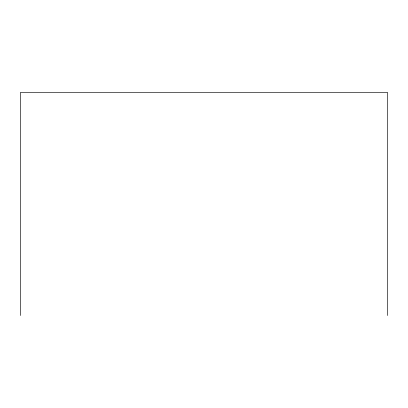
<?xml version="1.0" encoding="UTF-8"?>
<svg xmlns="http://www.w3.org/2000/svg" width="408" height="408" viewBox="0 0 408 408"><rect width="100%" height="100%" fill="white"/><g stroke="black" fill="none" stroke-linecap="round" stroke-linejoin="round"><path stroke-width="0.61" d="M387.6 315.512L387.6 92.489L20.4 92.489L20.4 315.512"/></g></svg>
